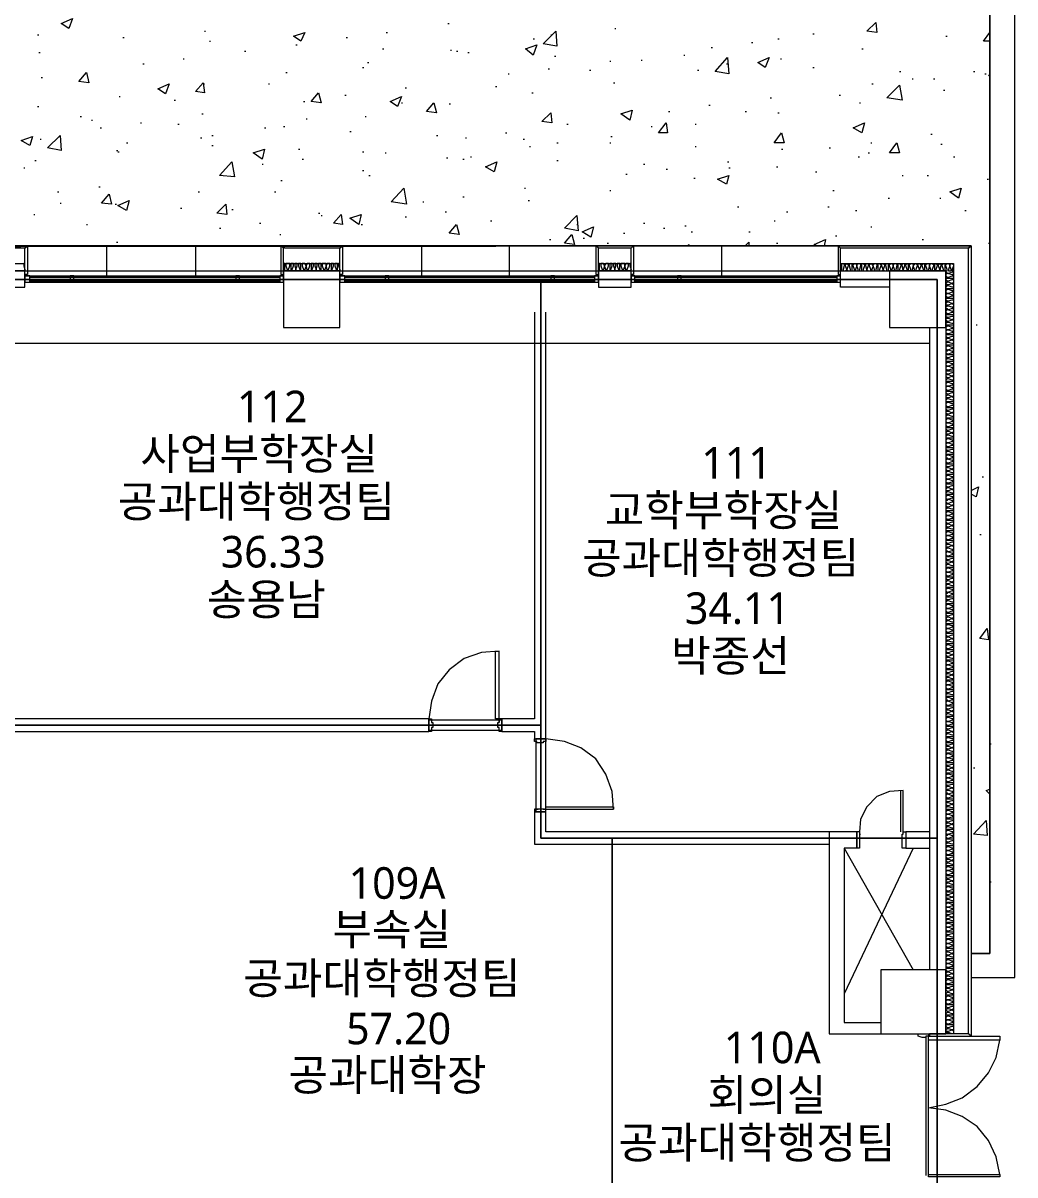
# Model space of a CAD drawing. Header units: millimetres. Extents: x -4011 to 126995, y -1911 to 106700.
# Drawn here: x 98122 to 110409, y 27878 to 42148 of the extents above; entities that cross this region are included whole.
import ezdxf

# ---------------------------------------------------------------- set-up
doc = ezdxf.new("R2010")
doc.units = ezdxf.units.MM
doc.layers.add('PDF_문자', color=7, linetype='Continuous')
doc.layers.add('PDF_형상', color=7, linetype='Continuous')
doc.styles.add('PDF 맑은 고딕', font='malgun.ttf')

msp = doc.modelspace()

# ---------------------------------------------------------------- linework, layer by layer
at = {"layer": 'PDF_형상', "lineweight": 5}
for points in [[(95938, 46539), (82959, 38969), (76694, 38969), (76694, 36466), (79306, 36466), (79306, 38969), (82959, 38969), (86456, 38969), (86456, 32472), (84202, 32472), (84202, 29720), (86456, 29720), (86456, 38969), (109446, 38969), (109446, 32052), (109446, 29705), (109446, 24482), (105451, 24482), (105451, 20472), (78933, 20472), (78933, 20720), (71969, 20720)], [(109865, 30326), (110409, 30326), (110409, 45358), (110378, 45622), (110285, 45870), (110145, 46104), (109943, 46290), (109725, 46430), (109461, 46523), (109197, 46554), (96777, 46554)], [(94679, 45762), (83658, 39389), (86316, 39373), (109865, 39389), (109865, 30622), (110098, 30622), (110098, 45358)], [(110098, 45358), (110098, 30622), (109865, 30622)], [(103383, 42140), (103399, 42140)], [(98301, 42000), (98316, 42000)], [(99358, 41969), (99373, 41969)], [(100368, 42047), (100383, 42047)], [(102124, 41969), (102140, 41969)], [(102622, 42031), (102637, 42031)], [(104440, 41953), (104456, 41953)], [(104658, 42000), (104674, 42000)], [(105451, 42078), (105466, 42078)], [(107471, 41953), (107487, 41953)], [(107907, 42016), (107922, 42016)], [(109554, 41984), (109570, 41984)], [(110098, 41922), (110021, 41922), (110098, 42031)], [(100430, 41922), (100446, 41922)], [(101503, 41876), (101518, 41876)], [(102575, 41829), (102591, 41829)], [(103415, 41813), (103430, 41813)], [(106648, 41845), (106663, 41845)], [(107145, 41907), (107161, 41907)], [(108513, 41829), (108528, 41829)], [(98316, 41782), (98332, 41782)], [(100104, 41705), (100119, 41705)], [(100865, 41798), (100881, 41798)], [(103492, 41798), (103508, 41798)], [(103632, 41782), (103648, 41782)], [(104705, 41736), (104720, 41736)], [(105389, 41674), (105404, 41674)], [(105777, 41689), (105793, 41689)], [(106306, 41751), (106321, 41751)], [(107503, 41705), (107518, 41705)], [(99606, 41642), (99622, 41642)], [(101378, 41534), (101394, 41534)], [(102326, 41596), (102342, 41596)], [(102389, 41658), (102404, 41658)], [(104627, 41580), (104642, 41580)], [(105140, 41565), (105155, 41565)], [(106477, 41565), (106492, 41565)], [(106834, 41642), (106850, 41642)], [(107907, 41596), (107922, 41596)], [(108979, 41549), (108995, 41549)], [(109896, 41549), (109912, 41549)], [(98347, 41472), (98363, 41472)], [(100352, 41394), (100368, 41394)], [(101161, 41394), (101176, 41394)], [(104130, 41518), (104145, 41518)], [(105435, 41409), (105451, 41409)], [(108637, 41394), (108653, 41394)], [(109135, 41456), (109150, 41456)], [(109399, 41456), (109415, 41456)], [(110036, 41518), (110052, 41518)], [(110098, 41487), (110083, 41503), (110098, 41503)], [(102109, 41254), (102124, 41254)], [(102855, 41347), (102870, 41347)], [(103974, 41363), (103990, 41363)], [(104425, 41285), (104440, 41285)], [(108233, 41254), (108249, 41254)], [(109523, 41316), (109539, 41316)], [(98301, 41114), (98316, 41114)], [(99311, 41238), (99326, 41238)], [(99995, 41192), (100010, 41192)], [(101596, 41176), (101611, 41176)], [(102808, 41161), (102824, 41161)], [(103399, 41145), (103415, 41145)], [(106617, 41130), (106632, 41130)], [(107378, 41223), (107394, 41223)], [(108482, 41161), (108497, 41161)], [(98829, 40990), (98845, 40990)], [(100337, 41021), (100352, 41021)], [(101627, 40959), (101642, 40959)], [(102358, 40990), (102373, 40990)], [(106119, 41052), (106135, 41052)], [(107067, 41052), (107083, 41052)], [(107471, 41036), (107487, 41036)], [(98969, 40943), (98984, 40943)], [(99078, 40850), (99093, 40850)], [(99575, 40912), (99591, 40912)], [(100041, 40896), (100057, 40896)], [(101114, 40850), (101130, 40850)], [(101347, 40865), (101363, 40865)], [(104860, 40896), (104876, 40896)], [(105902, 40865), (105917, 40865)], [(106446, 40896), (106461, 40896)], [(98332, 40710), (98347, 40710)], [(100321, 40725), (100337, 40725)], [(100461, 40756), (100477, 40756)], [(102171, 40803), (102187, 40803)], [(103244, 40756), (103259, 40756)], [(103601, 40725), (103617, 40725)], [(104098, 40788), (104114, 40788)], [(104316, 40710), (104332, 40710)], [(105404, 40741), (105420, 40741)], [(109368, 40772), (109383, 40772)], [(99280, 40570), (99295, 40570)], [(99295, 40554), (99311, 40554)], [(99404, 40663), (99420, 40663)], [(100461, 40632), (100477, 40632)], [(101534, 40585), (101549, 40585)], [(102326, 40554), (102342, 40554)], [(102606, 40539), (102622, 40539)], [(104394, 40617), (104409, 40617)], [(104736, 40663), (104751, 40663)], [(105389, 40663), (105404, 40663)], [(106446, 40617), (106461, 40617)], [(107518, 40585), (107534, 40585)], [(108109, 40601), (108124, 40601)], [(108591, 40539), (108606, 40539)], [(108622, 40663), (108637, 40663)], [(109492, 40648), (109508, 40648)], [(98269, 40446), (98285, 40446)], [(101083, 40399), (101098, 40399)], [(101580, 40461), (101596, 40461)], [(103368, 40477), (103383, 40477)], [(103570, 40461), (103585, 40461)], [(103663, 40492), (103679, 40492)], [(104736, 40446), (104751, 40446)], [(105808, 40399), (105824, 40399)], [(106850, 40430), (106865, 40430)], [(108466, 40492), (108482, 40492)], [(109648, 40492), (109663, 40492)], [(98130, 40352), (98145, 40352)], [(102326, 40321), (102342, 40321)], [(102404, 40259), (102420, 40259)], [(105591, 40275), (105606, 40275)], [(106088, 40337), (106104, 40337)], [(106865, 40352), (106881, 40352)], [(107456, 40368), (107471, 40368)], [(107938, 40306), (107953, 40306)], [(109010, 40259), (109026, 40259)], [(109321, 40259), (109337, 40259)], [(99062, 40119), (99078, 40119)], [(101316, 40197), (101332, 40197)], [(104332, 40104), (104347, 40104)], [(106430, 40228), (106446, 40228)], [(110067, 40212), (110083, 40212)], [(98549, 40057), (98565, 40057)], [(100290, 40057), (100306, 40057)], [(101238, 40057), (101254, 40057)], [(103570, 39995), (103585, 39995)], [(105389, 40073), (105404, 40073)], [(108155, 40073), (108171, 40073)], [(108839, 39979), (108855, 39979)], [(109477, 39979), (109492, 39979)], [(98580, 39917), (98596, 39917)], [(99264, 39902), (99280, 39902)], [(100073, 39855), (100088, 39855)], [(100710, 39839), (100725, 39839)], [(103073, 39933), (103088, 39933)], [(104378, 39948), (104394, 39948)], [(106974, 39870), (106990, 39870)], [(108093, 39870), (108109, 39870)], [(108435, 39824), (108451, 39824)], [(109788, 39824), (109803, 39824)], [(98254, 39777), (98269, 39777)], [(101782, 39793), (101798, 39793)], [(101813, 39762), (101829, 39762)], [(102855, 39746), (102870, 39746)], [(103352, 39808), (103368, 39808)], [(103912, 39699), (103927, 39699)], [(107425, 39699), (107440, 39699)], [(107580, 39808), (107596, 39808)], [(98907, 39653), (98922, 39653)], [(100554, 39606), (100570, 39606)], [(101052, 39668), (101067, 39668)], [(101301, 39528), (101316, 39528)], [(102311, 39653), (102326, 39653)], [(104984, 39653), (105000, 39653)], [(105560, 39544), (105575, 39544)], [(105808, 39668), (105824, 39668)], [(106057, 39606), (106073, 39606)], [(106321, 39637), (106337, 39637)], [(106399, 39560), (106415, 39560)], [(107114, 39560), (107130, 39560)], [(108622, 39622), (108637, 39622)], [(109865, 39389), (83052, 39389), (84622, 39389), (84591, 39358), (83052, 39358)], [(99155, 39389), (99155, 39016)], [(99280, 39435), (99295, 39435)], [(100259, 39389), (100259, 39016)], [(100275, 39389), (100290, 39389)], [(103057, 39389), (103057, 39016)], [(104145, 39389), (104145, 39016)], [(104642, 39466), (104658, 39466)], [(105062, 39482), (105078, 39482)], [(105358, 39420), (105373, 39420)], [(106352, 39389), (106368, 39404), (106368, 39389)], [(106772, 39389), (106772, 39016)], [(107067, 39389), (107114, 39435), (107114, 39389)], [(107456, 39420), (107471, 39420)], [(107953, 39389), (107922, 39404), (108062, 39466), (108047, 39389)], [(108187, 39513), (108202, 39513)], [(109259, 39466), (109275, 39466)], [(110083, 39420), (110098, 39420)], [(97756, 39171), (98145, 39171), (98130, 39171), (98130, 39140), (98145, 39093), (98145, 39078), (98130, 39078), (98114, 39078)], [(108249, 39171), (109648, 39171), (109648, 29627)], [(108249, 39078), (108264, 39078), (108264, 39093), (108264, 39140), (108264, 39155), (108264, 39171), (108280, 39171), (108295, 39155), (108295, 39140), (108280, 39093), (108280, 39078), (108295, 39078), (108311, 39078), (108326, 39093), (108311, 39140), (108311, 39155), (108326, 39171), (108342, 39155), (108342, 39140), (108326, 39093), (108342, 39078), (108358, 39078), (108373, 39078), (108373, 39093), (108358, 39140), (108358, 39155), (108373, 39171), (108389, 39171), (108389, 39155), (108389, 39140), (108389, 39093), (108389, 39078), (108404, 39078), (108420, 39078), (108420, 39093), (108404, 39140), (108404, 39155), (108420, 39171), (108435, 39171), (108451, 39155), (108451, 39140), (108451, 39155), (108466, 39171), (108482, 39171), (108497, 39155), (108497, 39140), (108482, 39093), (108482, 39078), (108497, 39078), (108513, 39078), (108513, 39093), (108513, 39140), (108513, 39155), (108513, 39171), (108528, 39171), (108544, 39155), (108544, 39140), (108528, 39093), (108528, 39078), (108544, 39078), (108575, 39078), (108575, 39093), (108560, 39140), (108560, 39155), (108575, 39171), (108591, 39171), (108591, 39155), (108591, 39140), (108575, 39093), (108591, 39078), (108606, 39078), (108622, 39078), (108622, 39093), (108606, 39140), (108606, 39155), (108622, 39171), (108637, 39171), (108637, 39155), (108653, 39140), (108653, 39155), (108668, 39171), (108684, 39171), (108699, 39155), (108699, 39140), (108684, 39093), (108684, 39078), (108699, 39078), (108715, 39078), (108715, 39093), (108715, 39140), (108715, 39155), (108715, 39171), (108731, 39171), (108746, 39155), (108746, 39140), (108731, 39093), (108731, 39078), (108746, 39078), (108762, 39078), (108777, 39093), (108762, 39140), (108762, 39155), (108762, 39171), (108777, 39171), (108793, 39155), (108793, 39140), (108777, 39093), (108793, 39078), (108808, 39078), (108824, 39078), (108824, 39093), (108808, 39140), (108808, 39155), (108824, 39171), (108839, 39171), (108839, 39155), (108839, 39140), (108839, 39093), (108839, 39078), (108855, 39078), (108870, 39078), (108870, 39093), (108855, 39140), (108855, 39155), (108870, 39171), (108886, 39171), (108902, 39155), (108902, 39140), (108902, 39155), (108917, 39171), (108933, 39171), (108948, 39155), (108948, 39140), (108933, 39093), (108933, 39078), (108948, 39078), (108964, 39078), (108964, 39093), (108964, 39140), (108964, 39155), (108964, 39171), (108979, 39171), (108995, 39155), (108995, 39140), (108979, 39093), (108979, 39078), (108995, 39078), (109010, 39078), (109026, 39093), (109010, 39140), (109010, 39155), (109026, 39171), (109041, 39171), (109041, 39155), (109041, 39140), (109026, 39093), (109041, 39078), (109057, 39078), (109073, 39078), (109073, 39093), (109057, 39140), (109057, 39155), (109073, 39171), (109088, 39171), (109088, 39155), (109088, 39140), (109088, 39093), (109088, 39078), (109104, 39078), (109119, 39078), (109119, 39093), (109104, 39140), (109104, 39155), (109119, 39171), (109135, 39171), (109150, 39155), (109150, 39140), (109166, 39155), (109166, 39171), (109181, 39171), (109197, 39155), (109197, 39140), (109181, 39093), (109181, 39078), (109197, 39078), (109212, 39078), (109228, 39093), (109212, 39140), (109212, 39155), (109212, 39171), (109228, 39171), (109244, 39155), (109244, 39140), (109228, 39093), (109228, 39078), (109259, 39078), (109275, 39078), (109275, 39093), (109259, 39140), (109259, 39155), (109275, 39171), (109290, 39171), (109290, 39155), (109290, 39140), (109290, 39093), (109290, 39078), (109306, 39078), (109321, 39078), (109321, 39093), (109306, 39140), (109306, 39155), (109321, 39171), (109337, 39171), (109352, 39155), (109352, 39140), (109352, 39155), (109368, 39171), (109383, 39171), (109399, 39155), (109399, 39140), (109383, 39093), (109383, 39078), (109399, 39078), (109415, 39078), (109415, 39093), (109415, 39140), (109415, 39155), (109415, 39171), (109430, 39171), (109446, 39155), (109446, 39140), (109430, 39093), (109430, 39078), (109446, 39078), (109461, 39078), (109477, 39093), (109461, 39140), (109461, 39155), (109477, 39171), (109492, 39155), (109492, 39140), (109477, 39093), (109492, 39078), (109508, 39078), (109523, 39078), (109523, 39093), (109508, 39140), (109508, 39155), (109523, 39171), (109539, 39171), (109539, 39155), (109539, 39140), (109539, 39093), (109539, 39078), (109554, 39078), (109570, 39078), (109570, 39093), (109554, 39140), (109554, 39155), (109570, 39171), (109585, 39171), (109601, 39155), (109601, 39140), (109601, 39155), (109617, 39171), (109632, 39171), (109648, 39155), (109648, 39140), (109632, 39093), (109632, 39078), (109648, 39078)], [(87047, 39078), (109554, 39078), (109554, 30326)], [(98145, 39016), (101347, 39016)], [(98207, 39000), (101301, 39000)], [(102047, 39016), (105249, 39016)], [(102109, 39000), (105202, 39000)], [(105653, 39016), (108249, 39016)], [(105699, 39000), (108202, 39000)], [(108855, 38876), (108249, 38876), (108249, 39078), (109554, 39078), (109554, 39062), (109585, 39047), (109570, 39047), (109554, 39031), (109554, 39016), (109570, 39000), (109585, 39000), (109632, 39016), (109648, 39016), (109648, 39000), (109648, 38984), (109632, 38984), (109585, 38984), (109570, 38984), (109554, 38984), (109554, 38969), (109570, 38953), (109585, 38953), (109632, 38969), (109648, 38969), (109648, 38953), (109648, 38938), (109632, 38922), (109585, 38938), (109570, 38938), (109554, 38922), (109570, 38907), (109585, 38907), (109632, 38922), (109648, 38907), (109648, 38891), (109648, 38876), (109632, 38876), (109585, 38891), (109570, 38891), (109554, 38876), (109554, 38860), (109570, 38860), (109585, 38860), (109632, 38860), (109648, 38860), (109648, 38845), (109648, 38829), (109632, 38829), (109585, 38845), (109570, 38845), (109554, 38829), (109554, 38813), (109570, 38798), (109585, 38798), (109570, 38798), (109554, 38782), (109554, 38767), (109570, 38751), (109585, 38751), (109632, 38767), (109648, 38767), (109648, 38751), (109648, 38736), (109632, 38736), (109585, 38736), (109570, 38736), (109554, 38736), (109554, 38720), (109570, 38705), (109585, 38705), (109632, 38720), (109648, 38720), (109648, 38705), (109648, 38674), (109632, 38674), (109585, 38689), (109570, 38689), (109554, 38674), (109554, 38658), (109570, 38658), (109585, 38658), (109632, 38674), (109648, 38658), (109648, 38642), (109648, 38627), (109632, 38627), (109585, 38642), (109570, 38642), (109554, 38627), (109554, 38611), (109570, 38611), (109585, 38596), (109570, 38596), (109554, 38580), (109554, 38565), (109570, 38549), (109585, 38549), (109632, 38565), (109648, 38565), (109648, 38549), (109648, 38534), (109632, 38534), (109585, 38534), (109570, 38534), (109554, 38534), (109554, 38518), (109570, 38503), (109585, 38503), (109632, 38518), (109648, 38518), (109648, 38503), (109648, 38487), (109632, 38471), (109585, 38487), (109570, 38487), (109554, 38487), (109554, 38471), (109570, 38456), (109585, 38456), (109632, 38471), (109648, 38471), (109648, 38440), (109648, 38425), (109632, 38425), (109585, 38440), (109570, 38440), (109554, 38425), (109554, 38409), (109570, 38409), (109585, 38409), (109632, 38409), (109648, 38409), (109648, 38394), (109648, 38378), (109632, 38378), (109585, 38394), (109570, 38394), (109554, 38378), (109554, 38363), (109570, 38347), (109585, 38347), (109570, 38347), (109554, 38332), (109554, 38316), (109570, 38301), (109585, 38301), (109632, 38316), (109648, 38316), (109648, 38301), (109648, 38285), (109632, 38285), (109585, 38285), (109570, 38285), (109554, 38285), (109554, 38269), (109570, 38254), (109585, 38254), (109632, 38269), (109648, 38269), (109648, 38254), (109648, 38238), (109632, 38223), (109585, 38238), (109570, 38238), (109554, 38223), (109554, 38207), (109570, 38207), (109585, 38207), (109632, 38223), (109648, 38207), (109648, 38192), (109648, 38176), (109632, 38176), (109585, 38192), (109570, 38192), (109554, 38176), (109554, 38161), (109570, 38161), (109585, 38161), (109632, 38161), (109648, 38161), (109648, 38145), (109648, 38130), (109632, 38130), (109585, 38145), (109570, 38145), (109554, 38130), (109554, 38114), (109570, 38098), (109585, 38098), (109570, 38083), (109554, 38083), (109554, 38067), (109570, 38052), (109585, 38052), (109632, 38067), (109648, 38067), (109648, 38052), (109648, 38036), (109632, 38036), (109585, 38036), (109570, 38036), (109554, 38036), (109554, 38021), (109570, 38005), (109585, 38005), (109632, 38021), (109648, 38021), (109648, 37990), (109648, 37974), (109632, 37974), (109585, 37990), (109570, 37990), (109554, 37974), (109554, 37959), (109570, 37959), (109585, 37959), (109632, 37959), (109648, 37959), (109648, 37943), (109648, 37927), (109632, 37927), (109585, 37943), (109570, 37943), (109554, 37927), (109554, 37912), (109570, 37896), (109585, 37896), (109570, 37896), (109554, 37881), (109554, 37865), (109570, 37850), (109585, 37850), (109632, 37865), (109648, 37865), (109648, 37850), (109648, 37834), (109632, 37834), (109585, 37834), (109570, 37834), (109554, 37834), (109554, 37819), (109570, 37803), (109585, 37803), (109632, 37819), (109648, 37819), (109648, 37803), (109648, 37788), (109632, 37772), (109585, 37788), (109570, 37788), (109554, 37788), (109554, 37772), (109570, 37756), (109585, 37756), (109632, 37772), (109648, 37756), (109648, 37741), (109648, 37725), (109632, 37725), (109585, 37741), (109570, 37741), (109554, 37725), (109554, 37710), (109570, 37710), (109585, 37710), (109632, 37710), (109648, 37710), (109648, 37694), (109648, 37679), (109632, 37679), (109585, 37694), (109570, 37694), (109554, 37679), (109554, 37663), (109570, 37648), (109585, 37648), (109570, 37648), (109554, 37632), (109554, 37617), (109570, 37601), (109585, 37601), (109632, 37617), (109648, 37617), (109648, 37601), (109648, 37585), (109632, 37585), (109585, 37585), (109570, 37585), (109554, 37585), (109554, 37570), (109570, 37554), (109585, 37554), (109632, 37570), (109648, 37570), (109648, 37554), (109648, 37523), (109632, 37523), (109585, 37539), (109570, 37539), (109554, 37523), (109554, 37508), (109570, 37508), (109585, 37508), (109632, 37523), (109648, 37508), (109648, 37492), (109648, 37477), (109632, 37477), (109585, 37492), (109570, 37492), (109554, 37477), (109554, 37461), (109570, 37461), (109585, 37461), (109632, 37461), (109648, 37461), (109648, 37446), (109648, 37430), (109632, 37430), (109585, 37446), (109570, 37446), (109554, 37430), (109554, 37415), (109570, 37399), (109585, 37399), (109632, 37415), (109648, 37415), (109648, 37399), (109648, 37383), (109632, 37383), (109585, 37383), (109570, 37383), (109554, 37383), (109554, 37368), (109570, 37352), (109585, 37352), (109632, 37368), (109648, 37368), (109648, 37352), (109648, 37337), (109632, 37321), (109585, 37337), (109570, 37337), (109554, 37337), (109554, 37321), (109570, 37306), (109585, 37306), (109632, 37321), (109648, 37321), (109648, 37290), (109648, 37275), (109632, 37275), (109585, 37290), (109570, 37290), (109554, 37275), (109554, 37259), (109570, 37259), (109585, 37259), (109632, 37259), (109648, 37259), (109648, 37244), (109648, 37228), (109632, 37228), (109585, 37244), (109570, 37244), (109554, 37228), (109554, 37212), (109570, 37197), (109585, 37197), (109570, 37197), (109554, 37181), (109554, 37166), (109570, 37150), (109585, 37150), (109632, 37166), (109648, 37166), (109648, 37150), (109648, 37135), (109632, 37135), (109585, 37135), (109570, 37135), (109554, 37135), (109554, 37119), (109570, 37104), (109585, 37104), (109632, 37119), (109648, 37119), (109648, 37104), (109648, 37088), (109632, 37073), (109585, 37088), (109570, 37088), (109554, 37073), (109554, 37057), (109570, 37057), (109585, 37057), (109632, 37073), (109648, 37057), (109648, 37041), (109648, 37026), (109632, 37026), (109585, 37041), (109570, 37041), (109554, 37026), (109554, 37010), (109570, 37010), (109585, 37010), (109632, 37010), (109648, 37010), (109648, 36995), (109648, 36979), (109632, 36979), (109585, 36995), (109570, 36995), (109554, 36979), (109554, 36964), (109570, 36948), (109585, 36948), (109570, 36948), (109554, 36933), (109554, 36917), (109570, 36902), (109585, 36902), (109632, 36917), (109648, 36917), (109648, 36902), (109648, 36886), (109632, 36886), (109585, 36886), (109570, 36886), (109554, 36886), (109554, 36870), (109570, 36855), (109585, 36855), (109632, 36870), (109648, 36870), (109648, 36855), (109648, 36824), (109632, 36824), (109585, 36839), (109570, 36839), (109554, 36824), (109554, 36808), (109570, 36808), (109585, 36808), (109632, 36808), (109648, 36808), (109648, 36793), (109648, 36777), (109632, 36777), (109585, 36793), (109570, 36793), (109554, 36777), (109554, 36762), (109570, 36762), (109585, 36746), (109570, 36746), (109554, 36731), (109554, 36715), (109570, 36699), (109585, 36699), (109632, 36715), (109648, 36715), (109648, 36699), (109648, 36684), (109632, 36684), (109585, 36684), (109570, 36684), (109554, 36684), (109554, 36668), (109570, 36653), (109585, 36653), (109632, 36668), (109648, 36668), (109648, 36653), (109648, 36637), (109632, 36622), (109585, 36637), (109570, 36637), (109554, 36637), (109554, 36622), (109570, 36606), (109585, 36606), (109632, 36622), (109648, 36606), (109648, 36591), (109648, 36575), (109632, 36575), (109585, 36591), (109570, 36591), (109554, 36575), (109554, 36560), (109570, 36560), (109585, 36560), (109632, 36560), (109648, 36560), (109648, 36544), (109648, 36528), (109632, 36528), (109585, 36544), (109570, 36544), (109554, 36528), (109554, 36513), (109570, 36497), (109585, 36497), (109570, 36497), (109554, 36482), (109554, 36466), (109570, 36451), (109585, 36451), (109632, 36466), (109648, 36466), (109648, 36451), (109648, 36435), (109632, 36435), (109585, 36435), (109570, 36435), (109554, 36435), (109554, 36420), (109570, 36404), (109585, 36404), (109632, 36420), (109648, 36420), (109648, 36404), (109648, 36373), (109632, 36373), (109585, 36389), (109570, 36389), (109554, 36373), (109554, 36358), (109570, 36358), (109585, 36358), (109632, 36373), (109648, 36358), (109648, 36342), (109648, 36326), (109632, 36326), (109585, 36342), (109570, 36342), (109554, 36326), (109554, 36311), (109570, 36311), (109585, 36311), (109632, 36311), (109648, 36311), (109648, 36295), (109648, 36280), (109632, 36280), (109585, 36295), (109570, 36295), (109554, 36280), (109554, 36264), (109570, 36249), (109585, 36249), (109570, 36233), (109554, 36233), (109554, 36218), (109570, 36202), (109585, 36202), (109632, 36218), (109648, 36218), (109648, 36202), (109648, 36187), (109632, 36171), (109585, 36187), (109570, 36187), (109554, 36187), (109554, 36171), (109570, 36155), (109585, 36155), (109632, 36171), (109648, 36171), (109648, 36140), (109648, 36124), (109632, 36124), (109585, 36140), (109570, 36140), (109554, 36124), (109554, 36109), (109570, 36109), (109585, 36109), (109632, 36109), (109648, 36109), (109648, 36093), (109648, 36078), (109632, 36078), (109585, 36093), (109570, 36093), (109554, 36078), (109554, 36062), (109570, 36047), (109585, 36047), (109570, 36047), (109554, 36031), (109554, 36016), (109570, 36000), (109585, 36000), (109632, 36016), (109648, 36016), (109648, 36000), (109648, 35984), (109632, 35984), (109585, 35984), (109570, 35984), (109554, 35984), (109554, 35969), (109570, 35953), (109585, 35953), (109632, 35969), (109648, 35969), (109648, 35953), (109648, 35938), (109632, 35922), (109585, 35938), (109570, 35938), (109554, 35922), (109570, 35907), (109585, 35907), (109632, 35922), (109648, 35907), (109648, 35891), (109648, 35876), (109632, 35876), (109585, 35891), (109570, 35891), (109554, 35876), (109554, 35860), (109570, 35860), (109585, 35860), (109632, 35860), (109648, 35860), (109648, 35845), (109648, 35829), (109632, 35829), (109585, 35845), (109570, 35845), (109554, 35829), (109554, 35813), (109570, 35798), (109585, 35798), (109570, 35798), (109554, 35782), (109554, 35767), (109570, 35751), (109585, 35751), (109632, 35767), (109648, 35767), (109648, 35751), (109648, 35736), (109632, 35736), (109585, 35736), (109570, 35736), (109554, 35736), (109554, 35720), (109570, 35705), (109585, 35705), (109632, 35720), (109648, 35720), (109648, 35705), (109648, 35674), (109632, 35674), (109585, 35689), (109570, 35689), (109554, 35674), (109554, 35658), (109570, 35658), (109585, 35658), (109632, 35674), (109648, 35658), (109648, 35642), (109648, 35627), (109632, 35627), (109585, 35642), (109570, 35642), (109554, 35627), (109554, 35611), (109570, 35611), (109585, 35596), (109570, 35596), (109554, 35580), (109554, 35565), (109570, 35549), (109585, 35549), (109632, 35565), (109648, 35565), (109648, 35549), (109648, 35534), (109632, 35534), (109585, 35534), (109570, 35534), (109554, 35534), (109554, 35518), (109570, 35503), (109585, 35503), (109632, 35518), (109648, 35518), (109648, 35503), (109648, 35487), (109632, 35472), (109585, 35487), (109570, 35487), (109554, 35487), (109554, 35472), (109570, 35456), (109585, 35456), (109632, 35472), (109648, 35456), (109648, 35440), (109648, 35425), (109632, 35425), (109585, 35440), (109570, 35440), (109554, 35425), (109554, 35409), (109570, 35409), (109585, 35409), (109632, 35409), (109648, 35409), (109648, 35394), (109648, 35378), (109632, 35378), (109585, 35394), (109570, 35394), (109554, 35378), (109554, 35363), (109570, 35347), (109585, 35347), (109570, 35347), (109554, 35332), (109554, 35316), (109570, 35301), (109585, 35301), (109632, 35316), (109648, 35316), (109648, 35301), (109648, 35285), (109632, 35285), (109585, 35285), (109570, 35285), (109554, 35285), (109554, 35269), (109570, 35254), (109585, 35254), (109632, 35269), (109648, 35269), (109648, 35254), (109648, 35238), (109632, 35223), (109585, 35238), (109570, 35238), (109554, 35223), (109554, 35207), (109570, 35207), (109585, 35207), (109632, 35223), (109648, 35207), (109648, 35192), (109648, 35176), (109632, 35176), (109585, 35192), (109570, 35192), (109554, 35176), (109554, 35161), (109570, 35161), (109585, 35161), (109632, 35161), (109648, 35161), (109648, 35145), (109648, 35130), (109632, 35130), (109585, 35145), (109570, 35145), (109554, 35130), (109554, 35114), (109570, 35098), (109585, 35098), (109570, 35083), (109554, 35083), (109554, 35067), (109570, 35052), (109585, 35052), (109632, 35067), (109648, 35067), (109648, 35052), (109648, 35036), (109632, 35036), (109585, 35036), (109570, 35036), (109554, 35036), (109554, 35021), (109570, 35005), (109585, 35005), (109632, 35021), (109648, 35021), (109648, 34990), (109648, 34974), (109632, 34974), (109585, 34990), (109570, 34990), (109554, 34974), (109554, 34959), (109570, 34959), (109585, 34959), (109632, 34959), (109648, 34959), (109648, 34943), (109648, 34927), (109632, 34927), (109585, 34943), (109570, 34943), (109554, 34927), (109554, 34912), (109570, 34896), (109585, 34896), (109570, 34896), (109554, 34881), (109554, 34865), (109570, 34850), (109585, 34850), (109632, 34865), (109648, 34865), (109648, 34850), (109648, 34834), (109632, 34834), (109585, 34834), (109570, 34834), (109554, 34834), (109554, 34819), (109570, 34803), (109585, 34803), (109632, 34819), (109648, 34819), (109648, 34803), (109648, 34788), (109632, 34772), (109585, 34788), (109570, 34788), (109554, 34772), (109570, 34756), (109585, 34756), (109632, 34772), (109648, 34756), (109648, 34741), (109648, 34725), (109632, 34725), (109585, 34741), (109570, 34741), (109554, 34725), (109554, 34710), (109570, 34710), (109585, 34710), (109632, 34710), (109648, 34710), (109648, 34694), (109648, 34679), (109632, 34679), (109585, 34694), (109570, 34694), (109554, 34679), (109554, 34663), (109570, 34648), (109585, 34648), (109570, 34648), (109554, 34632), (109554, 34617), (109570, 34601), (109585, 34601), (109632, 34617), (109648, 34617), (109648, 34601), (109648, 34585), (109632, 34585), (109585, 34585), (109570, 34585), (109554, 34585), (109554, 34570), (109570, 34554), (109585, 34554), (109632, 34570), (109648, 34570), (109648, 34554), (109648, 34523), (109632, 34523), (109585, 34539), (109570, 34539), (109554, 34523), (109554, 34508), (109570, 34508), (109585, 34508), (109632, 34523), (109648, 34508), (109648, 34492), (109648, 34477), (109632, 34477), (109585, 34492), (109570, 34492), (109554, 34477), (109554, 34461), (109570, 34461), (109585, 34461), (109632, 34461), (109648, 34461), (109648, 34446), (109648, 34430), (109632, 34430), (109585, 34446), (109570, 34446), (109554, 34430), (109554, 34415), (109570, 34399), (109585, 34399), (109632, 34415), (109648, 34415), (109648, 34399), (109648, 34383), (109632, 34383), (109585, 34383), (109570, 34383), (109554, 34383), (109554, 34368), (109570, 34352), (109585, 34352), (109632, 34368), (109648, 34368), (109648, 34352), (109648, 34337), (109632, 34321), (109585, 34337), (109570, 34337), (109554, 34337), (109554, 34321), (109570, 34306), (109585, 34306), (109632, 34321), (109648, 34321), (109648, 34290), (109648, 34275), (109632, 34275), (109585, 34290), (109570, 34290), (109554, 34275), (109554, 34259), (109570, 34259), (109585, 34259), (109632, 34259), (109648, 34259), (109648, 34244), (109648, 34228), (109632, 34228), (109585, 34244), (109570, 34244), (109554, 34228), (109554, 34212), (109570, 34197), (109585, 34197), (109570, 34197), (109554, 34181), (109554, 34166), (109570, 34150), (109585, 34150), (109632, 34166), (109648, 34166), (109648, 34150), (109648, 34135), (109632, 34135), (109585, 34135), (109570, 34135), (109554, 34135), (109554, 34119), (109570, 34104), (109585, 34104), (109632, 34119), (109648, 34119), (109648, 34104), (109648, 34088), (109632, 34073), (109585, 34088), (109570, 34088), (109554, 34073), (109554, 34057), (109570, 34057), (109585, 34057), (109632, 34073), (109648, 34057), (109648, 34041), (109648, 34026), (109632, 34026), (109585, 34041), (109570, 34041), (109554, 34026), (109554, 34010), (109570, 34010), (109585, 34010), (109632, 34010), (109648, 34010), (109648, 33995), (109648, 33979), (109632, 33979), (109585, 33995), (109570, 33995), (109554, 33979), (109554, 33964), (109570, 33948), (109585, 33948), (109570, 33948), (109554, 33933), (109554, 33917), (109570, 33902), (109585, 33902), (109632, 33917), (109648, 33917), (109648, 33902), (109648, 33886), (109632, 33886), (109585, 33886), (109570, 33886), (109554, 33886), (109554, 33870), (109570, 33855), (109585, 33855), (109632, 33870), (109648, 33870), (109648, 33855), (109648, 33824), (109632, 33824), (109585, 33839), (109570, 33839), (109554, 33824), (109554, 33808), (109570, 33808), (109585, 33808), (109632, 33808), (109648, 33808), (109648, 33793), (109648, 33777), (109632, 33777), (109585, 33793), (109570, 33793), (109554, 33777), (109554, 33762), (109570, 33762), (109585, 33746), (109570, 33746), (109554, 33731), (109554, 33715), (109570, 33699), (109585, 33699), (109632, 33715), (109648, 33715), (109648, 33699), (109648, 33684), (109632, 33684), (109585, 33684), (109570, 33684), (109554, 33684), (109554, 33668), (109570, 33653), (109585, 33653), (109632, 33668), (109648, 33668), (109648, 33653), (109648, 33637), (109632, 33622), (109585, 33637), (109570, 33637), (109554, 33637), (109554, 33622), (109570, 33606), (109585, 33606), (109632, 33622), (109648, 33606), (109648, 33591), (109648, 33575), (109632, 33575), (109585, 33591), (109570, 33591), (109554, 33575), (109554, 33560), (109570, 33560), (109585, 33560), (109632, 33560), (109648, 33560), (109648, 33544), (109648, 33528), (109632, 33528), (109585, 33544), (109570, 33544), (109554, 33528), (109554, 33513), (109570, 33497), (109585, 33497), (109570, 33497), (109554, 33482), (109554, 33466), (109570, 33451), (109585, 33451), (109632, 33466), (109648, 33466), (109648, 33451), (109648, 33435), (109632, 33435), (109585, 33435), (109570, 33435), (109554, 33435), (109554, 33420), (109570, 33404), (109585, 33404), (109632, 33420), (109648, 33420), (109648, 33404), (109648, 33373), (109632, 33373), (109585, 33389), (109570, 33389), (109554, 33373), (109554, 33358), (109570, 33358), (109585, 33358), (109632, 33373), (109648, 33358), (109648, 33342), (109648, 33326), (109632, 33326), (109585, 33342), (109570, 33342), (109554, 33326), (109554, 33311), (109570, 33311), (109585, 33311), (109632, 33311), (109648, 33311), (109648, 33295), (109648, 33280), (109632, 33280), (109585, 33295), (109570, 33295), (109554, 33280), (109554, 33264), (109570, 33249), (109585, 33249), (109632, 33264), (109648, 33264), (109648, 33249), (109648, 33233), (109632, 33233), (109585, 33233), (109570, 33233), (109554, 33233), (109554, 33218), (109570, 33202), (109585, 33202), (109632, 33218), (109648, 33218), (109648, 33202), (109648, 33187), (109632, 33171), (109585, 33187), (109570, 33187), (109554, 33187), (109554, 33171), (109570, 33155), (109585, 33155), (109632, 33171), (109648, 33171), (109648, 33140), (109648, 33124), (109632, 33124), (109585, 33140), (109570, 33140), (109554, 33124), (109554, 33109), (109570, 33109), (109585, 33109), (109632, 33109), (109648, 33109), (109648, 33093), (109648, 33078), (109632, 33078), (109585, 33093), (109570, 33093), (109554, 33078), (109554, 33062), (109570, 33047), (109585, 33047), (109570, 33047), (109554, 33031), (109554, 33016), (109570, 33000), (109585, 33000), (109632, 33016), (109648, 33016), (109648, 33000), (109648, 32984), (109632, 32984), (109585, 32984), (109570, 32984), (109554, 32984), (109554, 32969), (109570, 32953), (109585, 32953), (109632, 32969), (109648, 32969), (109648, 32953), (109648, 32938), (109632, 32922), (109585, 32938), (109570, 32938), (109554, 32922), (109570, 32907), (109585, 32907), (109632, 32922), (109648, 32907), (109648, 32891), (109648, 32876), (109632, 32876), (109585, 32891), (109570, 32891), (109554, 32876), (109554, 32860), (109570, 32860), (109585, 32860), (109632, 32860), (109648, 32860), (109648, 32845), (109648, 32829), (109632, 32829), (109585, 32845), (109570, 32845), (109554, 32829), (109554, 32813), (109570, 32798), (109585, 32798), (109570, 32798), (109554, 32782), (109554, 32767), (109570, 32751), (109585, 32751), (109632, 32767), (109648, 32767), (109648, 32751), (109648, 32736), (109632, 32736), (109585, 32736), (109570, 32736), (109554, 32736), (109554, 32720), (109570, 32705), (109585, 32705), (109632, 32720), (109648, 32720), (109648, 32705), (109648, 32674), (109632, 32674), (109585, 32689), (109570, 32689), (109554, 32674), (109554, 32658), (109570, 32658), (109585, 32658), (109632, 32674), (109648, 32658), (109648, 32642), (109648, 32627), (109632, 32627), (109585, 32642), (109570, 32642), (109554, 32627), (109554, 32611), (109570, 32611), (109585, 32596), (109570, 32596), (109554, 32580), (109554, 32565), (109570, 32549), (109585, 32549), (109632, 32565), (109648, 32565), (109648, 32549), (109648, 32534), (109632, 32534), (109585, 32534), (109570, 32534), (109554, 32534), (109554, 32518), (109570, 32503), (109585, 32503), (109632, 32518), (109648, 32518), (109648, 32503), (109648, 32487), (109632, 32472), (109585, 32487), (109570, 32487), (109554, 32487), (109554, 32472), (109570, 32456), (109585, 32456), (109632, 32472), (109648, 32456), (109648, 32440), (109648, 32425), (109632, 32425), (109585, 32440), (109570, 32440), (109554, 32425), (109554, 32409), (109570, 32409), (109585, 32409), (109632, 32409), (109648, 32409), (109648, 32394), (109648, 32378), (109632, 32378), (109585, 32394), (109570, 32394), (109554, 32378), (109554, 32363), (109570, 32347), (109585, 32347), (109570, 32347), (109554, 32332), (109554, 32316), (109570, 32301), (109585, 32301), (109632, 32316), (109648, 32316), (109648, 32301), (109648, 32285), (109632, 32285), (109585, 32285), (109570, 32285), (109554, 32285), (109554, 32269), (109570, 32254), (109585, 32254), (109632, 32269), (109648, 32269), (109648, 32254), (109648, 32238), (109632, 32223), (109585, 32238), (109570, 32238), (109554, 32223), (109554, 32207), (109570, 32207), (109585, 32207), (109632, 32223), (109648, 32207), (109648, 32192), (109648, 32176), (109632, 32176), (109585, 32192), (109570, 32192), (109554, 32176), (109554, 32161), (109570, 32161), (109585, 32161), (109632, 32161), (109648, 32161), (109648, 32145), (109648, 32130), (109632, 32130), (109585, 32145), (109570, 32145), (109554, 32130), (109554, 32114), (109570, 32098), (109585, 32098), (109570, 32083), (109554, 32083), (109554, 32067), (109570, 32052), (109585, 32052), (109632, 32067), (109648, 32067), (109648, 32052), (109648, 32036), (109632, 32036), (109585, 32036), (109570, 32036), (109554, 32036), (109554, 32021), (109570, 32005), (109585, 32005), (109632, 32021), (109648, 32021), (109648, 31990), (109648, 31974), (109632, 31974), (109585, 31990), (109570, 31990), (109554, 31974), (109554, 31959), (109570, 31959), (109585, 31959), (109632, 31959), (109648, 31959), (109648, 31943), (109648, 31927), (109632, 31927), (109585, 31943), (109570, 31943), (109554, 31927), (109554, 31912), (109570, 31896), (109585, 31896), (109570, 31896), (109554, 31881), (109554, 31865), (109570, 31850), (109585, 31850), (109632, 31865), (109648, 31865), (109648, 31850), (109648, 31834), (109632, 31834), (109585, 31834), (109570, 31834), (109554, 31834), (109554, 31819), (109570, 31803), (109585, 31803), (109632, 31819), (109648, 31819), (109648, 31803), (109648, 31788), (109632, 31772), (109585, 31788), (109570, 31788), (109554, 31772), (109570, 31756), (109585, 31756), (109632, 31772), (109648, 31756), (109648, 31741), (109648, 31725), (109632, 31725), (109585, 31741), (109570, 31741), (109554, 31725), (109554, 31710), (109570, 31710), (109585, 31710), (109632, 31710), (109648, 31710), (109648, 31694), (109648, 31679), (109632, 31679), (109585, 31694), (109570, 31694), (109554, 31679), (109554, 31663), (109570, 31648), (109585, 31648), (109570, 31648), (109554, 31632), (109554, 31617), (109570, 31601), (109585, 31601), (109632, 31617), (109648, 31617), (109648, 31601), (109648, 31585), (109632, 31585), (109585, 31585), (109570, 31585), (109554, 31585), (109554, 31570), (109570, 31554), (109585, 31554), (109632, 31570), (109648, 31570), (109648, 31554), (109648, 31523), (109632, 31523), (109585, 31539), (109570, 31539), (109554, 31523), (109554, 31508), (109570, 31508), (109585, 31508), (109632, 31523), (109648, 31508), (109648, 31492), (109648, 31477), (109632, 31477), (109585, 31492), (109570, 31492), (109554, 31477), (109554, 31461), (109570, 31461), (109585, 31461), (109632, 31461), (109648, 31461), (109648, 31446), (109648, 31430), (109632, 31430), (109585, 31446), (109570, 31446), (109554, 31430), (109554, 31415), (109570, 31399), (109585, 31399), (109632, 31415), (109648, 31415), (109648, 31399), (109648, 31383), (109632, 31383), (109585, 31383), (109570, 31383), (109554, 31383), (109554, 31368), (109570, 31352), (109585, 31352), (109632, 31368), (109648, 31368), (109648, 31352), (109648, 31337), (109632, 31321), (109585, 31337), (109570, 31337), (109554, 31337), (109554, 31321), (109570, 31306), (109585, 31306), (109632, 31321), (109648, 31321), (109648, 31290), (109648, 31275), (109632, 31275), (109585, 31290), (109570, 31290), (109554, 31275), (109554, 31259), (109570, 31259), (109585, 31259), (109632, 31259), (109648, 31259), (109648, 31244), (109648, 31228), (109632, 31228), (109585, 31244), (109570, 31244), (109554, 31228), (109554, 31212), (109570, 31197), (109585, 31197), (109570, 31197), (109554, 31181), (109554, 31166), (109570, 31150), (109585, 31150), (109632, 31166), (109648, 31166), (109648, 31150), (109648, 31135), (109632, 31135), (109585, 31135), (109570, 31135), (109554, 31135), (109554, 31119), (109570, 31104), (109585, 31104), (109632, 31119), (109648, 31119), (109648, 31104), (109648, 31088), (109632, 31073), (109585, 31088), (109570, 31088), (109554, 31073), (109554, 31057), (109570, 31057), (109585, 31057), (109632, 31073), (109648, 31057), (109648, 31041), (109648, 31026), (109632, 31026), (109585, 31041), (109570, 31041), (109554, 31026), (109554, 31010), (109570, 31010), (109585, 31010), (109632, 31010), (109648, 31010), (109648, 30995), (109648, 30979), (109632, 30979), (109585, 30995), (109570, 30995), (109554, 30979), (109554, 30964), (109570, 30948), (109585, 30948), (109570, 30948), (109554, 30933), (109554, 30917), (109570, 30902), (109585, 30902), (109632, 30917), (109648, 30917), (109648, 30902), (109648, 30886), (109632, 30886), (109585, 30886), (109570, 30886), (109554, 30886), (109554, 30870), (109570, 30855), (109585, 30855), (109632, 30870), (109648, 30870), (109648, 30855), (109648, 30824), (109632, 30824), (109585, 30839), (109570, 30839), (109554, 30824), (109554, 30808), (109570, 30808), (109585, 30808), (109632, 30808), (109648, 30808), (109648, 30793), (109648, 30777), (109632, 30777), (109585, 30793), (109570, 30793), (109554, 30777), (109554, 30762), (109570, 30746), (109585, 30746), (109570, 30746), (109554, 30731), (109554, 30715), (109570, 30699), (109585, 30699), (109632, 30715), (109648, 30715), (109648, 30699), (109648, 30684), (109632, 30684), (109585, 30684), (109570, 30684), (109554, 30684), (109554, 30668), (109570, 30653), (109585, 30653), (109632, 30668), (109648, 30668), (109648, 30653), (109648, 30637), (109632, 30622), (109585, 30637), (109570, 30637), (109554, 30637), (109554, 30622), (109570, 30606), (109585, 30606), (109632, 30622), (109648, 30606), (109648, 30591), (109648, 30575), (109632, 30575), (109585, 30591), (109570, 30591), (109554, 30575), (109554, 30560), (109570, 30560), (109585, 30560), (109632, 30560), (109648, 30560), (109648, 30544), (109648, 30528), (109632, 30528), (109585, 30544), (109570, 30544), (109554, 30528), (109554, 30513), (109570, 30497), (109585, 30497), (109570, 30497), (109554, 30482), (109554, 30466), (109570, 30451), (109585, 30451), (109632, 30466), (109648, 30466), (109648, 30451), (109648, 30435), (109632, 30435), (109585, 30435), (109570, 30435), (109554, 30435), (109554, 30420), (109570, 30404), (109585, 30404), (109632, 30420), (109648, 30420), (109648, 30404), (109648, 30373), (109632, 30373), (109585, 30389), (109570, 30389), (109554, 30373), (109554, 30358), (109570, 30358), (109585, 30358), (109632, 30373), (109648, 30358), (109648, 30342), (109648, 30326), (109632, 30326), (109585, 30342), (109570, 30342), (109554, 30326), (109554, 30311), (109570, 30311), (109585, 30311), (109632, 30311), (109648, 30311), (109648, 30295), (109648, 30280), (109632, 30280), (109585, 30295), (109570, 30295), (109554, 30280), (109554, 30264), (109570, 30249), (109585, 30249), (109632, 30264), (109648, 30264), (109648, 30249), (109648, 30233), (109632, 30233), (109585, 30233), (109570, 30233), (109554, 30233), (109554, 30218), (109570, 30202), (109585, 30202), (109632, 30218), (109648, 30218), (109648, 30202), (109648, 30187), (109632, 30171), (109585, 30187), (109570, 30187), (109554, 30187), (109554, 30171), (109570, 30155), (109585, 30155), (109632, 30171), (109648, 30171), (109648, 30140), (109648, 30124), (109632, 30124), (109585, 30140), (109570, 30140), (109554, 30124), (109554, 30109), (109570, 30109), (109585, 30109), (109632, 30109), (109648, 30109), (109648, 30093), (109648, 30078), (109632, 30078), (109585, 30093), (109570, 30093), (109554, 30078), (109554, 30062), (109570, 30047), (109585, 30047), (109570, 30047), (109554, 30031), (109554, 30016), (109570, 30000), (109585, 30000), (109632, 30016), (109648, 30016), (109648, 30000), (109648, 29984), (109632, 29984), (109585, 29984), (109570, 29984), (109554, 29984), (109554, 29969), (109570, 29953), (109585, 29953), (109632, 29969), (109648, 29969), (109648, 29953), (109648, 29938), (109632, 29922), (109585, 29938), (109570, 29938), (109554, 29922), (109570, 29907), (109585, 29907), (109632, 29922), (109648, 29907), (109648, 29891), (109648, 29876), (109632, 29876), (109585, 29891), (109570, 29891), (109554, 29876), (109554, 29860), (109570, 29860), (109585, 29860), (109632, 29860), (109648, 29860), (109648, 29845), (109648, 29829), (109632, 29829), (109585, 29845), (109570, 29845), (109554, 29829), (109554, 29813), (109570, 29798), (109585, 29798), (109570, 29798), (109554, 29782), (109554, 29767), (109570, 29751), (109585, 29751), (109632, 29767), (109648, 29767), (109648, 29751), (109648, 29736), (109632, 29736), (109585, 29736), (109570, 29736), (109554, 29736), (109554, 29720), (109570, 29705), (109585, 29705), (109632, 29720), (109648, 29720), (109648, 29705), (109648, 29674), (109632, 29674), (109585, 29689), (109570, 29689), (109554, 29674), (109554, 29658), (109570, 29658), (109585, 29658), (109632, 29674), (109648, 29658), (109648, 29642), (109648, 29627), (109632, 29627), (109585, 29642), (109554, 29642), (109554, 29627)], [(98145, 38938), (101347, 38938)], [(98207, 38953), (101301, 38953)], [(102047, 38938), (105249, 38938)], [(102109, 38953), (105202, 38953)], [(105653, 38938), (108249, 38938)], [(105699, 38953), (108202, 38953)], [(104456, 38565), (104456, 33528), (104052, 33528), (104052, 33373), (104456, 33373), (104456, 33280), (104596, 33280), (104596, 38565)], [(109927, 38409), (109943, 38409)], [(109352, 38378), (109352, 30420)], [(109554, 38378), (109554, 30420)], [(109352, 38176), (86549, 38176)], [(109865, 36358), (109959, 36404), (109927, 36280), (109865, 36311)], [(110005, 36528), (110021, 36528)], [(109974, 35813), (109990, 35813)], [(104052, 33528), (104021, 33528), (103974, 33528), (103974, 34368), (104021, 34368), (103803, 34352), (103585, 34275), (103399, 34135), (103259, 33964), (103181, 33746), (103150, 33528), (103181, 33528), (103181, 33482)], [(104021, 33528), (104021, 34368)], [(98021, 33373), (103150, 33373), (103150, 33528), (98021, 33528)], [(103181, 33528), (103181, 33482), (103197, 33482), (103197, 33420), (103181, 33420), (103181, 33373), (103150, 33373)], [(104052, 33373), (104021, 33373), (104021, 33420), (104005, 33420), (104005, 33482), (104021, 33482)], [(104565, 32409), (105435, 32409), (105420, 32627), (105342, 32845), (105218, 33031), (105031, 33171), (104829, 33249), (104596, 33280), (104596, 33249), (104565, 33249), (104565, 33233), (104487, 33233), (104487, 33249), (104456, 33249), (104456, 33280), (104596, 33280)], [(110098, 33218), (110114, 33218)], [(109896, 32922), (109912, 32922)], [(109026, 32130), (109057, 32130), (109057, 31927), (109010, 31927), (109010, 32098), (109026, 32098), (109026, 32642), (108855, 32627), (108699, 32565), (108575, 32440), (108497, 32285), (108482, 32130), (108482, 32098), (108497, 32098)], [(108995, 32130), (108995, 32642)], [(110098, 32596), (110052, 32642), (110098, 32658)], [(104580, 32409), (104565, 32409), (104487, 32409), (104456, 32409), (104456, 32378), (104596, 32378), (104596, 32440), (105435, 32440), (105435, 32409)], [(104487, 32409), (104503, 32409)], [(108451, 32130), (104596, 32130), (104596, 32378), (104456, 32378), (104456, 31974), (108109, 31974)], [(108482, 32098), (108482, 31927), (108451, 31927), (108451, 32130), (108109, 32130), (108109, 29627), (108746, 29627)], [(108482, 32130), (108451, 32130), (108451, 31927), (108295, 31927), (108295, 29767), (108746, 29767)], [(109352, 32130), (109057, 32130), (109057, 31927), (109352, 31927)], [(109150, 31927), (108295, 30124)], [(108295, 31927), (109150, 30420)], [(110098, 31508), (110114, 31508)], [(109321, 29627), (109337, 29627), (109337, 29596), (109306, 29596), (109306, 29580), (109259, 29580), (109212, 29596), (109212, 29627), (109228, 29627)], [(109306, 29580), (109306, 27870)], [(109337, 27886), (110223, 27886), (110223, 27855), (109337, 27855), (109337, 29596), (110223, 29596), (110223, 29549), (109337, 29549)], [(110223, 27886), (110176, 28104), (110083, 28306), (109943, 28477), (109756, 28601), (109554, 28679), (109337, 28710), (109554, 28756), (109756, 28834), (109943, 28974), (110083, 29145), (110176, 29332), (110223, 29549)]]:
    msp.add_lwpolyline(points, dxfattribs=at)
for points in [[(98736, 42202), (98689, 42078), (98596, 42140)], [(108684, 42155), (108699, 42031), (108575, 42047)], [(101611, 42031), (101565, 41922), (101471, 41984)], [(104736, 41860), (104565, 41891), (104720, 42047)], [(104487, 41876), (104440, 41751), (104347, 41829)], [(106865, 41518), (106694, 41549), (106850, 41720)], [(107363, 41720), (107316, 41596), (107223, 41658)], [(98907, 41534), (98938, 41409), (98813, 41425)], [(99933, 41394), (99886, 41269), (99793, 41332)], [(100352, 41409), (100368, 41285), (100259, 41301)], [(101782, 41285), (101813, 41161), (101689, 41176)], [(109010, 41192), (108824, 41223), (108979, 41378)], [(102808, 41238), (102762, 41114), (102668, 41176)], [(103212, 41161), (103244, 41036), (103119, 41052)], [(104658, 41036), (104674, 40912), (104549, 40927)], [(105668, 41067), (105637, 40943), (105528, 41021)], [(106088, 40912), (106104, 40788), (105995, 40788)], [(108544, 40912), (108513, 40788), (108404, 40850)], [(98238, 40741), (98207, 40632), (98098, 40694)], [(98596, 40570), (98425, 40601), (98580, 40756)], [(107518, 40788), (107549, 40663), (107425, 40663)], [(101114, 40585), (101083, 40461), (100974, 40539)], [(108948, 40663), (108979, 40539), (108855, 40539)], [(100741, 40244), (100554, 40259), (100710, 40430)], [(103990, 40430), (103959, 40306), (103850, 40368)], [(106865, 40259), (106834, 40150), (106725, 40212)], [(102870, 39902), (102684, 39933), (102839, 40104)], [(109741, 40104), (109710, 39979), (109601, 40057)], [(99187, 40026), (99218, 39902), (99093, 39917)], [(99435, 39948), (99404, 39824), (99295, 39886)], [(100632, 39902), (100648, 39777), (100523, 39793)], [(102062, 39777), (102078, 39653), (101969, 39668)], [(102311, 39777), (102280, 39653), (102171, 39731)], [(105000, 39575), (104829, 39606), (104984, 39762)], [(103492, 39653), (103523, 39528), (103399, 39544)], [(104922, 39528), (104953, 39404), (104829, 39420)], [(105187, 39622), (105155, 39497), (105047, 39560)], [(97756, 39358), (97725, 39389), (98176, 39389), (98145, 39358)], [(98145, 39358), (98176, 39389), (98176, 39031), (98145, 39031)], [(101347, 39358), (101316, 39389), (101316, 39031), (101347, 39031)], [(101363, 39358), (101332, 39389), (102078, 39389), (102047, 39358)], [(102047, 39358), (102078, 39389), (102078, 39031), (102047, 39031)], [(105249, 39358), (105218, 39389), (105684, 39389), (105653, 39358)], [(105249, 39358), (105218, 39389), (105218, 39031), (105249, 39031)], [(105653, 39358), (105684, 39389), (105684, 39031), (105653, 39031)], [(108249, 39358), (108218, 39389), (109865, 39389), (109834, 39358), (108249, 39358), (108218, 39389), (108218, 39031), (108249, 39031)], [(109834, 39358), (109865, 39389), (109865, 29596), (109834, 29627)], [(102031, 39140), (102047, 39093), (102047, 39078), (102031, 39078), (102016, 39078), (102016, 39093), (102016, 39140), (102016, 39171), (102000, 39171), (101984, 39171), (101984, 39140), (102000, 39093), (102000, 39078), (101984, 39078), (101969, 39078), (101953, 39078), (101953, 39093), (101969, 39140), (101969, 39171), (101953, 39171), (101938, 39171), (101938, 39140), (101938, 39093), (101938, 39078), (101922, 39078), (101907, 39078), (101907, 39093), (101922, 39140), (101922, 39171), (101907, 39171), (101891, 39171), (101876, 39140), (101876, 39171), (101845, 39171), (101829, 39171), (101829, 39140), (101845, 39093), (101845, 39078), (101829, 39078), (101813, 39078), (101813, 39093), (101813, 39140), (101813, 39171), (101798, 39171), (101782, 39171), (101782, 39140), (101798, 39093), (101798, 39078), (101782, 39078), (101767, 39078), (101751, 39078), (101751, 39093), (101767, 39140), (101767, 39171), (101751, 39171), (101736, 39171), (101736, 39140), (101751, 39093), (101751, 39078), (101736, 39078), (101720, 39078), (101705, 39078), (101705, 39093), (101720, 39140), (101720, 39171), (101705, 39171), (101689, 39171), (101689, 39140), (101689, 39093), (101689, 39078), (101674, 39078), (101658, 39078), (101658, 39093), (101674, 39140), (101674, 39171), (101658, 39171), (101642, 39171), (101627, 39140), (101611, 39171), (101596, 39171), (101580, 39171), (101580, 39140), (101596, 39093), (101596, 39078), (101580, 39078), (101565, 39078), (101565, 39093), (101565, 39140), (101565, 39171), (101549, 39171), (101534, 39171), (101534, 39140), (101549, 39093), (101549, 39078), (101534, 39078), (101518, 39078), (101503, 39078), (101503, 39093), (101518, 39140), (101518, 39171), (101503, 39171), (101487, 39171), (101487, 39140), (101503, 39093), (101503, 39078), (101487, 39078), (101471, 39078), (101456, 39078), (101456, 39093), (101471, 39140), (101471, 39171), (101456, 39171), (101440, 39171), (101440, 39140), (101440, 39093), (101440, 39078), (101425, 39078), (101409, 39078), (101409, 39093), (101425, 39140), (101425, 39171), (101394, 39171), (101378, 39171), (101378, 39140), (101394, 39093), (101394, 39078), (101378, 39078), (101363, 39078), (101363, 39093), (101363, 39140), (101363, 39171), (101347, 39171), (102047, 39171), (102031, 39171)], [(101627, 39140), (101611, 39093), (101611, 39078), (101627, 39078), (101642, 39078), (101642, 39093)], [(101876, 39140), (101860, 39093), (101860, 39078), (101876, 39078), (101891, 39078), (101891, 39093)], [(105637, 39140), (105653, 39093), (105637, 39078), (105622, 39078), (105606, 39078), (105606, 39093), (105622, 39140), (105622, 39171), (105606, 39171), (105591, 39171), (105575, 39140), (105575, 39171), (105544, 39171), (105528, 39171), (105528, 39140), (105544, 39093), (105544, 39078), (105528, 39078), (105513, 39078), (105513, 39093), (105513, 39140), (105513, 39171), (105497, 39171), (105482, 39171), (105482, 39140), (105497, 39093), (105497, 39078), (105482, 39078), (105466, 39078), (105451, 39078), (105451, 39093), (105466, 39140), (105466, 39171), (105451, 39171), (105435, 39171), (105435, 39140), (105451, 39093), (105451, 39078), (105435, 39078), (105420, 39078), (105404, 39078), (105404, 39093), (105420, 39140), (105420, 39171), (105404, 39171), (105389, 39171), (105389, 39140), (105389, 39093), (105389, 39078), (105373, 39078), (105358, 39078), (105358, 39093), (105373, 39140), (105373, 39171), (105358, 39171), (105342, 39171), (105326, 39140), (105311, 39171), (105295, 39171), (105280, 39171), (105280, 39140), (105295, 39093), (105295, 39078), (105280, 39078), (105264, 39078), (105264, 39093), (105264, 39140), (105264, 39171), (105249, 39171), (105653, 39171), (105637, 39171)], [(105326, 39140), (105311, 39093), (105311, 39078), (105326, 39078), (105342, 39078), (105342, 39093)], [(105575, 39140), (105560, 39093), (105560, 39078), (105575, 39078), (105591, 39078), (105591, 39093)], [(108451, 39140), (108435, 39093), (108435, 39078), (108451, 39078), (108466, 39078), (108466, 39093)], [(108653, 39140), (108637, 39093), (108637, 39078), (108653, 39078), (108668, 39078), (108668, 39093)], [(108902, 39140), (108886, 39093), (108886, 39078), (108902, 39078), (108917, 39078), (108917, 39093)], [(109150, 39140), (109135, 39093), (109135, 39078), (109150, 39078), (109166, 39078), (109166, 39093)], [(109352, 39140), (109337, 39093), (109337, 39078), (109352, 39078), (109368, 39078), (109368, 39093)], [(109601, 39140), (109585, 39093), (109585, 39078), (109601, 39078), (109617, 39078), (109617, 39093)], [(98145, 39078), (97756, 39078), (97756, 38876), (98145, 38876)], [(97959, 38969), (97959, 33451), (104534, 33451), (104534, 38969)], [(98145, 38938), (98207, 38938), (98207, 39016), (98145, 39016)], [(98705, 38938), (98751, 38938), (98751, 39016), (98705, 39016)], [(100756, 38938), (100803, 38938), (100803, 39016), (100756, 39016)], [(101301, 38938), (101347, 38938), (101347, 39016), (101301, 39016)], [(102047, 39078), (101347, 39078), (101347, 38378), (102047, 38378)], [(102047, 38938), (102109, 38938), (102109, 39016), (102047, 39016)], [(102606, 38938), (102653, 38938), (102653, 39016), (102606, 39016)], [(105497, 38969), (104534, 38969), (104534, 33451), (104534, 32052), (109446, 32052), (109446, 38969)], [(104658, 38938), (104705, 38938), (104705, 39016), (104658, 39016)], [(105202, 38938), (105249, 38938), (105249, 39016), (105202, 39016)], [(105653, 39078), (105249, 39078), (105249, 38876), (105653, 38876)], [(105653, 38938), (105699, 38938), (105699, 39016), (105653, 39016)], [(106228, 38938), (106275, 38938), (106275, 39016), (106228, 39016)], [(108202, 38938), (108249, 38938), (108249, 39016), (108202, 39016)], [(108855, 39078), (108855, 38378), (109554, 38378), (109554, 39078)], [(109585, 39047), (109632, 39031), (109648, 39031), (109648, 39047), (109648, 39062), (109632, 39062)], [(109585, 38798), (109632, 38782), (109648, 38782), (109648, 38798), (109648, 38813), (109632, 38813)], [(109585, 38596), (109632, 38580), (109648, 38580), (109648, 38596), (109648, 38611), (109632, 38611)], [(109585, 38347), (109632, 38332), (109648, 38332), (109648, 38347), (109648, 38363), (109632, 38363)], [(109585, 38098), (109632, 38083), (109648, 38083), (109648, 38098), (109648, 38114), (109632, 38114)], [(109585, 37896), (109632, 37881), (109648, 37881), (109648, 37896), (109648, 37912), (109632, 37912)], [(109585, 37648), (109632, 37632), (109648, 37632), (109648, 37648), (109648, 37663), (109632, 37663)], [(109585, 37197), (109632, 37181), (109648, 37181), (109648, 37197), (109648, 37212), (109632, 37212)], [(109585, 36948), (109632, 36933), (109648, 36933), (109648, 36948), (109648, 36964), (109632, 36964)], [(109585, 36746), (109632, 36731), (109648, 36731), (109648, 36746), (109648, 36762), (109632, 36762)], [(109585, 36497), (109632, 36482), (109648, 36482), (109648, 36497), (109648, 36513), (109632, 36513)], [(109585, 36249), (109632, 36233), (109648, 36233), (109648, 36249), (109648, 36264), (109632, 36264)], [(109585, 36047), (109632, 36031), (109648, 36031), (109648, 36047), (109648, 36062), (109632, 36062)], [(109585, 35798), (109632, 35782), (109648, 35782), (109648, 35798), (109648, 35813), (109632, 35813)], [(109585, 35596), (109632, 35580), (109648, 35580), (109648, 35596), (109648, 35611), (109632, 35611)], [(109585, 35347), (109632, 35332), (109648, 35332), (109648, 35347), (109648, 35363), (109632, 35363)], [(109585, 35098), (109632, 35083), (109648, 35083), (109648, 35098), (109648, 35114), (109632, 35114)], [(109585, 34896), (109632, 34881), (109648, 34881), (109648, 34896), (109648, 34912), (109632, 34912)], [(109585, 34648), (109632, 34632), (109648, 34632), (109648, 34648), (109648, 34663), (109632, 34663)], [(110067, 34648), (110083, 34508), (109974, 34523)], [(109585, 34197), (109632, 34181), (109648, 34181), (109648, 34197), (109648, 34212), (109632, 34212)], [(109585, 33948), (109632, 33933), (109648, 33933), (109648, 33948), (109648, 33964), (109632, 33964)], [(109585, 33746), (109632, 33731), (109648, 33731), (109648, 33746), (109648, 33762), (109632, 33762)], [(104534, 32052), (104534, 33451), (97959, 33451), (97959, 29720), (94539, 29720), (94539, 27326), (97959, 27326), (97959, 26720), (105420, 26720), (105420, 32052)], [(104052, 33513), (103150, 33513), (103150, 33389), (104052, 33389)], [(104021, 33528), (104021, 33482)], [(109585, 33497), (109632, 33482), (109648, 33482), (109648, 33497), (109648, 33513), (109632, 33513)], [(104596, 32378), (104596, 33280), (104472, 33280), (104472, 32378)], [(109585, 33047), (109632, 33031), (109648, 33031), (109648, 33047), (109648, 33062), (109632, 33062)], [(109585, 32798), (109632, 32782), (109648, 32782), (109648, 32798), (109648, 32813), (109632, 32813)], [(109585, 32596), (109632, 32580), (109648, 32580), (109648, 32596), (109648, 32611), (109632, 32611)], [(109585, 32347), (109632, 32332), (109648, 32332), (109648, 32347), (109648, 32363), (109632, 32363)], [(110067, 32083), (109896, 32098), (110052, 32269)], [(109585, 32098), (109632, 32083), (109648, 32083), (109648, 32098), (109648, 32114), (109632, 32114)], [(109446, 32052), (108202, 32052), (105420, 32052), (105420, 24482), (105575, 24482), (109446, 24482), (109446, 29705)], [(109585, 31896), (109632, 31881), (109648, 31881), (109648, 31896), (109648, 31912), (109632, 31912)], [(109585, 31648), (109632, 31632), (109648, 31632), (109648, 31648), (109648, 31663), (109632, 31663)], [(109585, 31197), (109632, 31181), (109648, 31181), (109648, 31197), (109648, 31212), (109632, 31212)], [(109585, 30948), (109632, 30933), (109648, 30933), (109648, 30948), (109648, 30964), (109632, 30964)], [(109585, 30746), (109632, 30731), (109648, 30731), (109648, 30746), (109648, 30762), (109632, 30762)], [(109554, 29627), (109554, 30420), (108746, 30420), (108746, 29627)], [(109585, 30497), (109632, 30482), (109648, 30482), (109648, 30497), (109648, 30513), (109632, 30513)], [(109585, 30047), (109632, 30031), (109648, 30031), (109648, 30047), (109648, 30062), (109632, 30062)], [(109585, 29798), (109632, 29782), (109648, 29782), (109648, 29798), (109648, 29813), (109632, 29813)], [(109352, 29627), (109352, 29596), (109865, 29596), (109834, 29627)]]:
    msp.add_lwpolyline(points, close=True, dxfattribs=at)

# ---------------------------------------------------------------- texts
at = {"layer": 'PDF_문자', "char_height": 391, "attachment_point": 4, "style": 'PDF 맑은 고딕'}
for s, insert in [('112', (100772, 37398)), ('사업부학장실', (99575, 36792)), ('111', (106524, 36699)), ('공과대학행정팀', (99295, 36201)), ('교학부학장실', (105327, 36093)), ('36.33', (100570, 35595)), ('공과대학행정팀', (105046, 35502)), ('송용남', (100399, 34989)), ('34.11', (106321, 34896)), ('박종선', (106150, 34290)), ('109A', (102155, 31492)), ('부속실', (101954, 30901)), ('공과대학행정팀', (100850, 30295)), ('57.20', (102124, 29689)), ('110A', (106803, 29455)), ('공과대학장', (101410, 29098)), ('회의실', (106601, 28849)), ('공과대학행정팀', (105497, 28258))]:
    msp.add_mtext(s, dxfattribs=dict(at, insert=insert))

doc.saveas('drawing.dxf')
